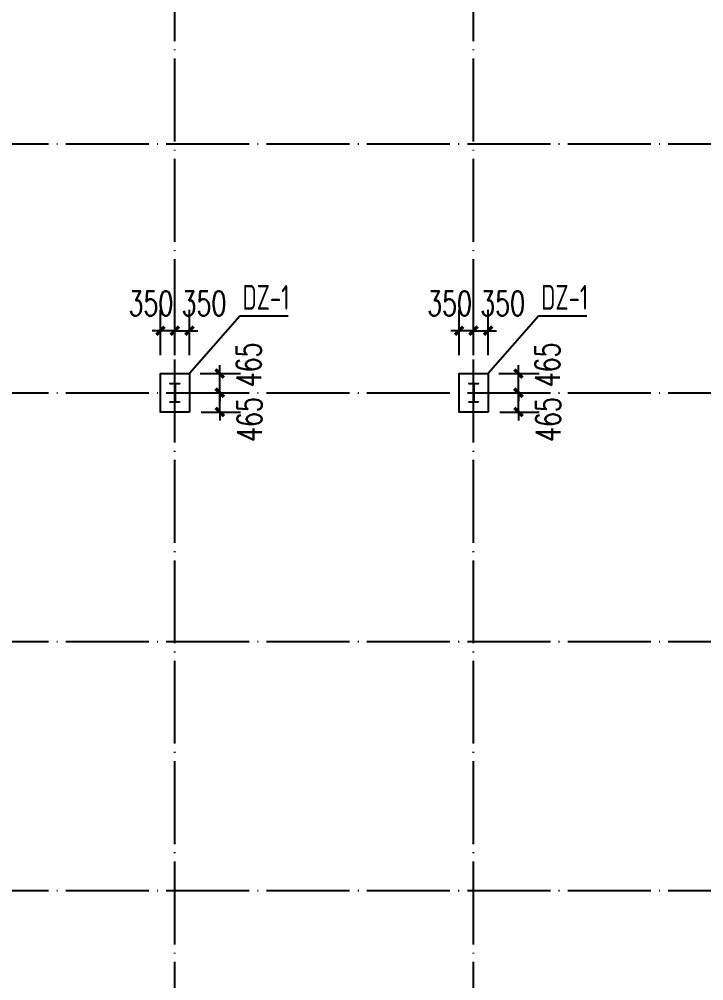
# Model space of a CAD drawing. Extents: x -33967 to 1773478, y -1022458 to -784650.
# Drawn here: x 428153 to 444654, y -982794 to -959608 of the extents above; entities that cross this region are included whole.
import ezdxf

# ---------------------------------------------------------------- set-up
doc = ezdxf.new("R2010")
doc.units = 0
doc.header["$LTSCALE"] = 1000
doc.header["$MEASUREMENT"] = 0
doc.linetypes.add('DOTE', pattern=[2.42, 2, -0.2, 0.02, -0.2])
for name, color, linetype in [('AXIS', 3, 'Continuous'), ('DIM_LEAD', 3, 'Continuous'), ('DOTE', 1, 'DOTE'), ('GZ', 50, 'Continuous'), ('NUM', 7, 'Continuous'), ('承台', 2, 'Continuous')]:
    doc.layers.add(name, color=color, linetype=linetype)
doc.styles.add('_TCH_DIM_T3', font='SIMPLEX', dxfattribs={"width": 0.705882, "bigfont": 'GBCBIG'})
doc.styles.add('TSSD_Norm', font='tssdeng.shx', dxfattribs={"bigfont": 'hztxt.shx'})
doc.dimstyles.new('TCH-200-1', dxfattribs={"dimtxt": 595, "dimasz": 200, "dimexe": 500, "dimexo": 600, "dimgap": 252.5, "dimtad": 1, "dimdec": 0, "dimzin": 0, "dimdsep": 46, "dimtxsty": '_TCH_DIM_T3', "dimblk": 'ARCHTICK', "dimcen": 0.09, "dimclrd": 3, "dimclre": 3, "dimclrt": 7, "dimazin": 2, "dimtfac": 1, "dimtdec": 0, "dimtix": 1, "dimtmove": 2, "dimatfit": 3, "dimfxl": 1, "dimtolj": 1, "dimtzin": 0, "dimarcsym": 0})

# ---------------------------------------------------------------- blocks, each defined once
blk = doc.blocks.new('111')
at = {"layer": 'GZ'}
blk.add_lwpolyline([(650693, -886725), (650473, -886725), (650473, -886715), (650577, -886715), (650580, -886710), (650580, -886289), (650577, -886285), (650473, -886285), (650473, -886275), (650693, -886275), (650693, -886285), (650590, -886285), (650586, -886289), (650586, -886710), (650590, -886715), (650693, -886715), (650693, -886725)], close=True, dxfattribs=at)
blk = doc.blocks.new('_ArchTick')
at = {"color": 0, "linetype": 'ByBlock', "const_width": 0.4}
blk.add_lwpolyline([(-0.5, -0.5), (0.5, 0.5)], dxfattribs=at)
blk = doc.blocks.new('*D1185')
at = {"layer": 'AXIS', "color": 3, "lineweight": -2, "transparency": 16777216}
for p, q in [((431905, -967712), (431905, -966619)), ((432255, -967712), (432255, -966619)), ((431905, -967119), (431705, -967119)), ((431905, -967119), (432255, -967119)), ((432255, -967119), (432455, -967119))]:
    blk.add_line(p, q, dxfattribs=at)
at = {"layer": 'Defpoints', "color": 0, "transparency": 16777216}
for p in [(432255, -967119), (431905, -968312), (432255, -968312)]:
    blk.add_point(p, dxfattribs=at)
at = {"layer": 'AXIS', "color": 3, "lineweight": -2, "transparency": 16777216, "xscale": 200, "yscale": 200, "zscale": 200}
blk.add_blockref('_ArchTick', (431905, -967119), dxfattribs=at)
at = {"layer": 'AXIS', "color": 3, "lineweight": -2, "transparency": 16777216, "xscale": 200, "yscale": 200, "zscale": 200, "rotation": 180}
blk.add_blockref('_ArchTick', (432255, -967119), dxfattribs=at)
at = {"layer": 'AXIS', "color": 7, "transparency": 16777216, "insert": (432605, -966459), "char_height": 595, "attachment_point": 5, "style": '_TCH_DIM_T3'}
blk.add_mtext('\\A1;350', dxfattribs=at)
blk = doc.blocks.new('*D1186')
at = {"layer": 'AXIS', "color": 3, "lineweight": -2, "transparency": 16777216}
for p, q in [((431555, -967712), (431555, -966619)), ((431905, -967712), (431905, -966619)), ((431555, -967119), (431355, -967119)), ((431905, -967119), (431555, -967119)), ((431905, -967119), (432105, -967119))]:
    blk.add_line(p, q, dxfattribs=at)
at = {"layer": 'Defpoints', "color": 0, "transparency": 16777216}
for p in [(431555, -967119), (431555, -968312), (431905, -968312)]:
    blk.add_point(p, dxfattribs=at)
at = {"layer": 'AXIS', "color": 3, "lineweight": -2, "transparency": 16777216, "xscale": 200, "yscale": 200, "zscale": 200}
blk.add_blockref('_ArchTick', (431555, -967119), dxfattribs=at)
at = {"layer": 'AXIS', "color": 3, "lineweight": -2, "transparency": 16777216, "xscale": 200, "yscale": 200, "zscale": 200, "rotation": 180}
blk.add_blockref('_ArchTick', (431905, -967119), dxfattribs=at)
at = {"layer": 'AXIS', "color": 7, "transparency": 16777216, "insert": (431326, -966459), "char_height": 595, "attachment_point": 5, "style": '_TCH_DIM_T3'}
blk.add_mtext('\\A1;350', dxfattribs=at)
blk = doc.blocks.new('*D1187')
at = {"layer": 'AXIS', "color": 3, "lineweight": -2, "transparency": 16777216}
for p, q in [((439105, -967712), (439105, -966619)), ((439455, -967712), (439455, -966619)), ((439105, -967119), (438905, -967119)), ((439105, -967119), (439455, -967119)), ((439455, -967119), (439655, -967119))]:
    blk.add_line(p, q, dxfattribs=at)
at = {"layer": 'Defpoints', "color": 0, "transparency": 16777216}
for p in [(439455, -967119), (439105, -968312), (439455, -968312)]:
    blk.add_point(p, dxfattribs=at)
at = {"layer": 'AXIS', "color": 3, "lineweight": -2, "transparency": 16777216, "xscale": 200, "yscale": 200, "zscale": 200}
blk.add_blockref('_ArchTick', (439105, -967119), dxfattribs=at)
at = {"layer": 'AXIS', "color": 3, "lineweight": -2, "transparency": 16777216, "xscale": 200, "yscale": 200, "zscale": 200, "rotation": 180}
blk.add_blockref('_ArchTick', (439455, -967119), dxfattribs=at)
at = {"layer": 'AXIS', "color": 7, "transparency": 16777216, "insert": (439805, -966459), "char_height": 595, "attachment_point": 5, "style": '_TCH_DIM_T3'}
blk.add_mtext('\\A1;350', dxfattribs=at)
blk = doc.blocks.new('*D1188')
at = {"layer": 'AXIS', "color": 3, "lineweight": -2, "transparency": 16777216}
for p, q in [((438755, -967712), (438755, -966619)), ((439105, -967712), (439105, -966619)), ((438755, -967119), (438555, -967119)), ((439105, -967119), (438755, -967119)), ((439105, -967119), (439305, -967119))]:
    blk.add_line(p, q, dxfattribs=at)
at = {"layer": 'Defpoints', "color": 0, "transparency": 16777216}
for p in [(438755, -967119), (438755, -968312), (439105, -968312)]:
    blk.add_point(p, dxfattribs=at)
at = {"layer": 'AXIS', "color": 3, "lineweight": -2, "transparency": 16777216, "xscale": 200, "yscale": 200, "zscale": 200}
blk.add_blockref('_ArchTick', (438755, -967119), dxfattribs=at)
at = {"layer": 'AXIS', "color": 3, "lineweight": -2, "transparency": 16777216, "xscale": 200, "yscale": 200, "zscale": 200, "rotation": 180}
blk.add_blockref('_ArchTick', (439105, -967119), dxfattribs=at)
at = {"layer": 'AXIS', "color": 7, "transparency": 16777216, "insert": (438526, -966459), "char_height": 595, "attachment_point": 5, "style": '_TCH_DIM_T3'}
blk.add_mtext('\\A1;350', dxfattribs=at)
blk = doc.blocks.new('*D1203')
at = {"layer": 'AXIS', "color": 3, "lineweight": -2, "transparency": 16777216}
for p, q in [((432987, -968616), (432987, -968416)), ((432538, -968616), (433487, -968616)), ((432987, -969081), (432987, -968616)), ((432535, -969081), (433487, -969081)), ((432987, -969081), (432987, -969281))]:
    blk.add_line(p, q, dxfattribs=at)
at = {"layer": 'Defpoints', "color": 0, "transparency": 16777216}
for p in [(431938, -968616), (432987, -968616), (431935, -969081)]:
    blk.add_point(p, dxfattribs=at)
at = {"layer": 'AXIS', "color": 3, "lineweight": -2, "transparency": 16777216, "xscale": 200, "yscale": 200, "zscale": 200}
for p, rotation in [((432987, -968616), 270), ((432987, -969081), 90)]:
    blk.add_blockref('_ArchTick', p, dxfattribs=dict(at, rotation=rotation))
at = {"layer": 'AXIS', "color": 7, "transparency": 16777216, "insert": (433704, -969261), "char_height": 595, "attachment_point": 5, "rotation": 90, "style": '_TCH_DIM_T3'}
blk.add_mtext('\\A1;465', dxfattribs=at)
blk = doc.blocks.new('*D1204')
at = {"layer": 'AXIS', "color": 3, "lineweight": -2, "transparency": 16777216}
for p, q in [((432987, -968151), (432987, -967951)), ((432516, -968151), (433487, -968151)), ((432987, -968616), (432987, -968151)), ((432538, -968616), (433487, -968616)), ((432987, -968616), (432987, -968816))]:
    blk.add_line(p, q, dxfattribs=at)
at = {"layer": 'Defpoints', "color": 0, "transparency": 16777216}
for p in [(431916, -968151), (432987, -968151), (431938, -968616)]:
    blk.add_point(p, dxfattribs=at)
at = {"layer": 'AXIS', "color": 3, "lineweight": -2, "transparency": 16777216, "xscale": 200, "yscale": 200, "zscale": 200}
for p, rotation in [((432987, -968151), 270), ((432987, -968616), 90)]:
    blk.add_blockref('_ArchTick', p, dxfattribs=dict(at, rotation=rotation))
at = {"layer": 'AXIS', "color": 7, "transparency": 16777216, "insert": (433684, -967943), "char_height": 595, "attachment_point": 5, "rotation": 90, "style": '_TCH_DIM_T3'}
blk.add_mtext('\\A1;465', dxfattribs=at)
blk = doc.blocks.new('*D1167')
at = {"layer": 'AXIS', "color": 3, "lineweight": -2, "transparency": 16777216}
for p, q in [((440187, -968616), (440187, -968416)), ((439738, -968616), (440687, -968616)), ((440187, -969081), (440187, -968616)), ((439735, -969081), (440687, -969081)), ((440187, -969081), (440187, -969281))]:
    blk.add_line(p, q, dxfattribs=at)
at = {"layer": 'Defpoints', "color": 0, "transparency": 16777216}
for p in [(439138, -968616), (440187, -968616), (439135, -969081)]:
    blk.add_point(p, dxfattribs=at)
at = {"layer": 'AXIS', "color": 3, "lineweight": -2, "transparency": 16777216, "xscale": 200, "yscale": 200, "zscale": 200}
for p, rotation in [((440187, -968616), 270), ((440187, -969081), 90)]:
    blk.add_blockref('_ArchTick', p, dxfattribs=dict(at, rotation=rotation))
at = {"layer": 'AXIS', "color": 7, "transparency": 16777216, "insert": (440904, -969261), "char_height": 595, "attachment_point": 5, "rotation": 90, "style": '_TCH_DIM_T3'}
blk.add_mtext('\\A1;465', dxfattribs=at)
blk = doc.blocks.new('*D1168')
at = {"layer": 'AXIS', "color": 3, "lineweight": -2, "transparency": 16777216}
for p, q in [((440187, -968151), (440187, -967951)), ((439716, -968151), (440687, -968151)), ((440187, -968616), (440187, -968151)), ((439738, -968616), (440687, -968616)), ((440187, -968616), (440187, -968816))]:
    blk.add_line(p, q, dxfattribs=at)
at = {"layer": 'Defpoints', "color": 0, "transparency": 16777216}
for p in [(439116, -968151), (440187, -968151), (439138, -968616)]:
    blk.add_point(p, dxfattribs=at)
at = {"layer": 'AXIS', "color": 3, "lineweight": -2, "transparency": 16777216, "xscale": 200, "yscale": 200, "zscale": 200}
for p, rotation in [((440187, -968151), 270), ((440187, -968616), 90)]:
    blk.add_blockref('_ArchTick', p, dxfattribs=dict(at, rotation=rotation))
at = {"layer": 'AXIS', "color": 7, "transparency": 16777216, "insert": (440884, -967943), "char_height": 595, "attachment_point": 5, "rotation": 90, "style": '_TCH_DIM_T3'}
blk.add_mtext('\\A1;465', dxfattribs=at)

msp = doc.modelspace()

# ---------------------------------------------------------------- linework, layer by layer
at = {"layer": 'DIM_LEAD'}
for p, q in [((433471.7, -966769.9), (432255.3, -968151.4)), ((434637.8, -966769.9), (433471.7, -966769.9)), ((440671.7, -966769.9), (439455.3, -968151.4)), ((441837.8, -966769.9), (440671.7, -966769.9))]:
    msp.add_line(p, q, dxfattribs=at)
at = {"layer": 'DOTE'}
for p, q in [((431905.3, -1006116.4), (431905.3, -949116.4)), ((439105.3, -1006116.4), (439105.3, -949116.4)), ((402655.3, -962616.4), (461155.3, -962616.4)), ((402655.3, -968616.4), (461155.3, -968616.4)), ((402655.3, -974616.4), (461155.3, -974616.4)), ((402655.3, -980616.4), (461155.3, -980616.4))]:
    msp.add_line(p, q, dxfattribs=at)
at = {"layer": '承台', "color": 4}
for points in [[(432255.3, -969081.4), (431555.3, -969081.4), (431555.3, -968151.4), (432255.3, -968151.4)], [(439455.3, -969081.4), (438755.3, -969081.4), (438755.3, -968151.4), (439455.3, -968151.4)]]:
    msp.add_lwpolyline(points, close=True, dxfattribs=at)

# ---------------------------------------------------------------- block references
at = {"layer": 'GZ'}
for p in [(-218678.1, -82117.1), (-211478.1, -82117.1)]:
    msp.add_blockref('111', p, dxfattribs=at)

# ---------------------------------------------------------------- texts
at = {"layer": 'NUM', "color": 6, "style": 'TSSD_Norm', "width": 0.7}
for p in [(433533.4, -966615.4), (440733.4, -966615.4)]:
    msp.add_text('DZ-1', height=600, dxfattribs=at).set_placement(p)

# ---------------------------------------------------------------- dimensions: what is measured, and where the dimension line sits
at = {"layer": 'AXIS'}
for base, p1, p2, angle, picture, middle in [((431555.3, -967119.2), (431905.3, -968312.3), (431555.3, -968312.3), 180, '*D1186', (431325.5, -966458.9)), ((438755.3, -967119.2), (439105.3, -968312.3), (438755.3, -968312.3), 180, '*D1188', (438525.5, -966458.9)), ((432986.9, -968151.4), (431938.3, -968616.4), (431916, -968151.4), 270, '*D1204', (433684, -967943.1)), ((440186.9, -968151.4), (439138.3, -968616.4), (439116, -968151.4), 270, '*D1168', (440884, -967943.1)), ((432986.9, -968616.4), (431935.3, -969081.4), (431938.3, -968616.4), 270, '*D1203', (433704.5, -969261.1)), ((440186.9, -968616.4), (439135.3, -969081.4), (439138.3, -968616.4), 270, '*D1167', (440904.5, -969261.1))]:
    dim = msp.add_linear_dim(base=base, p1=p1, p2=p2, angle=angle, dimstyle='TCH-200-1', dxfattribs=at)
    dim.commit()
    dim.dimension.update_dxf_attribs({"geometry": picture, "text_midpoint": middle, "dimtype": 128})
for base, p1, p2, picture, middle in [((432255.3, -967119.2), (431905.3, -968312.3), (432255.3, -968312.3), '*D1185', (432605.1, -966458.9)), ((439455.3, -967119.2), (439105.3, -968312.3), (439455.3, -968312.3), '*D1187', (439805.1, -966458.9))]:
    dim = msp.add_linear_dim(base=base, p1=p1, p2=p2, dimstyle='TCH-200-1', dxfattribs=at)
    dim.commit()
    dim.dimension.update_dxf_attribs({"geometry": picture, "text_midpoint": middle, "dimtype": 128})

doc.saveas('drawing.dxf')
